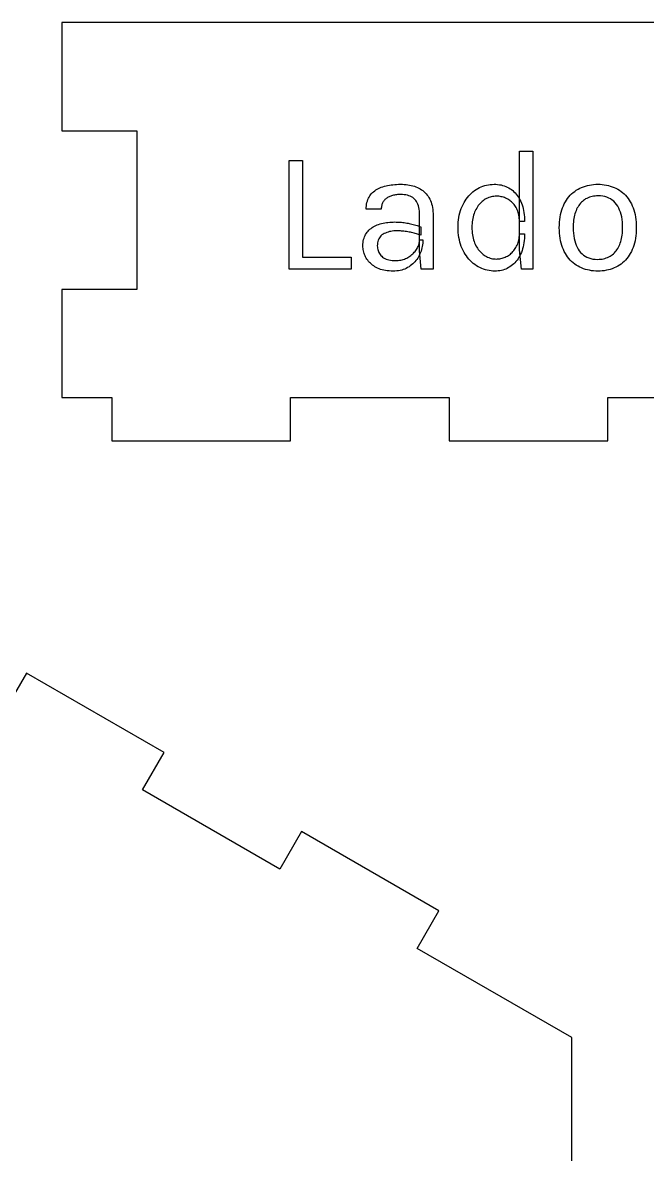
# Model space of a CAD drawing. Header units: millimetres. Extents: x 0 to 174, y 0 to 157.
# Drawn here: x 64.9 to 108.2, y 78.5 to 157 of the extents above; entities that cross this region are included whole.
import ezdxf

# ---------------------------------------------------------------- set-up
doc = ezdxf.new("R2010")
doc.units = ezdxf.units.MM
doc.layers.get('0').update_dxf_attribs({"linetype": 'CONTINUOUS'})

msp = doc.modelspace()

# ---------------------------------------------------------------- linework, layer by layer
for p, q in [((72.86, 157), (67.664, 157)), ((67.664, 157), (67.664, 149.5)), ((127.132, 157), (72.86, 157)), ((67.664, 149.5), (72.86, 149.5)), ((72.86, 149.5), (72.86, 138.5)), ((99.366, 141.252), (99.366, 148.092)), ((99.366, 148.092), (100.302, 148.092)), ((100.302, 148.092), (100.302, 139.908)), ((83.406, 147.444), (84.342, 147.444)), ((83.406, 139.908), (83.406, 147.444)), ((83.406, 147.444), (83.406, 147.444)), ((84.342, 147.444), (84.342, 140.724)), ((89.19, 145.209), (89.262, 145.275)), ((89.262, 145.275), (89.34, 145.336)), ((89.34, 145.336), (89.422, 145.393)), ((89.422, 145.393), (89.508, 145.447)), ((89.508, 145.447), (89.6, 145.495)), ((89.6, 145.495), (89.696, 145.54)), ((89.696, 145.54), (89.796, 145.581)), ((89.796, 145.581), (89.901, 145.617)), ((89.901, 145.617), (90.01, 145.649)), ((90.01, 145.649), (90.122, 145.679)), ((90.122, 145.679), (90.237, 145.704)), ((90.237, 145.704), (90.355, 145.726)), ((90.355, 145.726), (90.476, 145.745)), ((90.476, 145.745), (90.601, 145.761)), ((90.601, 145.761), (90.728, 145.773)), ((90.728, 145.773), (90.858, 145.781)), ((90.858, 145.781), (90.992, 145.786)), ((90.992, 145.786), (91.128, 145.788)), ((91.128, 145.788), (91.128, 145.788)), ((91.128, 145.788), (91.259, 145.786)), ((91.259, 145.786), (91.386, 145.779)), ((91.386, 145.779), (91.511, 145.768)), ((91.511, 145.768), (91.632, 145.752)), ((91.632, 145.752), (91.751, 145.732)), ((91.751, 145.732), (91.866, 145.708)), ((91.866, 145.708), (91.979, 145.679)), ((91.979, 145.679), (92.088, 145.646)), ((92.088, 145.646), (92.195, 145.608)), ((92.195, 145.608), (92.298, 145.566)), ((92.298, 145.566), (92.398, 145.519)), ((92.398, 145.519), (92.493, 145.467)), ((92.493, 145.467), (92.584, 145.409)), ((92.584, 145.409), (92.671, 145.347)), ((92.671, 145.347), (92.753, 145.279)), ((92.753, 145.279), (92.83, 145.206)), ((96.049, 145.179), (96.151, 145.267)), ((96.151, 145.267), (96.258, 145.349)), ((96.258, 145.349), (96.369, 145.425)), ((96.369, 145.425), (96.484, 145.494)), ((96.484, 145.494), (96.6, 145.556)), ((96.6, 145.556), (96.719, 145.61)), ((96.719, 145.61), (96.84, 145.657)), ((96.84, 145.657), (96.964, 145.697)), ((96.964, 145.697), (97.089, 145.73)), ((97.089, 145.73), (97.217, 145.755)), ((97.217, 145.755), (97.347, 145.773)), ((97.347, 145.773), (97.48, 145.784)), ((97.48, 145.784), (97.614, 145.788)), ((97.614, 145.788), (97.614, 145.788)), ((97.614, 145.788), (97.739, 145.785)), ((97.739, 145.785), (97.86, 145.776)), ((97.86, 145.776), (97.978, 145.76)), ((97.978, 145.76), (98.094, 145.739)), ((98.094, 145.739), (98.206, 145.712)), ((98.206, 145.712), (98.315, 145.678)), ((98.315, 145.678), (98.421, 145.638)), ((98.421, 145.638), (98.524, 145.592)), ((98.524, 145.592), (98.624, 145.54)), ((98.624, 145.54), (98.721, 145.482)), ((98.721, 145.482), (98.814, 145.418)), ((98.814, 145.418), (98.903, 145.349)), ((98.903, 145.349), (98.988, 145.274)), ((98.988, 145.274), (99.069, 145.194)), ((103.092, 145.211), (103.2, 145.296)), ((103.2, 145.296), (103.313, 145.374)), ((103.313, 145.374), (103.431, 145.446)), ((103.431, 145.446), (103.553, 145.511)), ((103.553, 145.511), (103.679, 145.569)), ((103.679, 145.569), (103.808, 145.62)), ((103.808, 145.62), (103.941, 145.665)), ((103.941, 145.665), (104.077, 145.702)), ((104.077, 145.702), (104.216, 145.733)), ((104.216, 145.733), (104.359, 145.757)), ((104.359, 145.757), (104.505, 145.774)), ((104.505, 145.774), (104.655, 145.785)), ((104.655, 145.785), (104.808, 145.788)), ((104.808, 145.788), (104.808, 145.788)), ((104.808, 145.788), (104.96, 145.785)), ((104.96, 145.785), (105.109, 145.774)), ((105.109, 145.774), (105.254, 145.757)), ((105.254, 145.757), (105.396, 145.733)), ((105.396, 145.733), (105.535, 145.702)), ((105.535, 145.702), (105.67, 145.665)), ((105.67, 145.665), (105.802, 145.62)), ((105.802, 145.62), (105.931, 145.569)), ((105.931, 145.569), (106.057, 145.511)), ((106.057, 145.511), (106.179, 145.446)), ((106.179, 145.446), (106.297, 145.374)), ((106.297, 145.374), (106.41, 145.296)), ((106.41, 145.296), (106.518, 145.211)), ((88.78, 144.413), (88.801, 144.52)), ((88.801, 144.52), (88.829, 144.623)), ((88.829, 144.623), (88.862, 144.721)), ((88.862, 144.721), (88.902, 144.815)), ((88.902, 144.815), (88.948, 144.903)), ((88.948, 144.903), (89, 144.986)), ((89, 144.986), (89.058, 145.065)), ((89.058, 145.065), (89.122, 145.139)), ((89.122, 145.139), (89.19, 145.209)), ((89.883, 144.492), (89.86, 144.438)), ((89.909, 144.544), (89.883, 144.492)), ((89.939, 144.593), (89.909, 144.544)), ((89.973, 144.639), (89.939, 144.593)), ((90.01, 144.683), (89.973, 144.639)), ((90.049, 144.724), (90.01, 144.683)), ((90.091, 144.763), (90.049, 144.724)), ((90.135, 144.8), (90.091, 144.763)), ((90.182, 144.835), (90.135, 144.8)), ((90.231, 144.867), (90.182, 144.835)), ((90.283, 144.897), (90.231, 144.867)), ((90.337, 144.924), (90.283, 144.897)), ((90.394, 144.949), (90.337, 144.924)), ((90.453, 144.972), (90.394, 144.949)), ((90.514, 144.993), (90.453, 144.972)), ((90.577, 145.011), (90.514, 144.993)), ((90.641, 145.027), (90.577, 145.011)), ((90.707, 145.041), (90.641, 145.027)), ((90.773, 145.053), (90.707, 145.041)), ((90.842, 145.063), (90.773, 145.053)), ((90.911, 145.07), (90.842, 145.063)), ((90.982, 145.076), (90.911, 145.07)), ((91.054, 145.079), (90.982, 145.076)), ((91.128, 145.08), (91.054, 145.079)), ((91.257, 145.077), (91.128, 145.08)), ((91.128, 145.08), (91.128, 145.08)), ((91.379, 145.066), (91.257, 145.077)), ((91.494, 145.049), (91.379, 145.066)), ((91.603, 145.026), (91.494, 145.049)), ((91.706, 144.995), (91.603, 145.026)), ((91.801, 144.958), (91.706, 144.995)), ((91.89, 144.914), (91.801, 144.958)), ((91.973, 144.863), (91.89, 144.914)), ((92.049, 144.805), (91.973, 144.863)), ((92.118, 144.741), (92.049, 144.805)), ((92.181, 144.669), (92.118, 144.741)), ((92.237, 144.588), (92.181, 144.669)), ((92.286, 144.498), (92.237, 144.588)), ((92.329, 144.4), (92.286, 144.498)), ((92.83, 145.206), (92.903, 145.127)), ((92.903, 145.127), (92.972, 145.044)), ((92.972, 145.044), (93.036, 144.955)), ((93.036, 144.955), (93.096, 144.861)), ((93.096, 144.861), (93.151, 144.761)), ((93.151, 144.761), (93.2, 144.656)), ((93.2, 144.656), (93.243, 144.545)), ((93.243, 144.545), (93.28, 144.428)), ((95.46, 144.39), (95.531, 144.521)), ((95.531, 144.521), (95.606, 144.646)), ((95.606, 144.646), (95.686, 144.765)), ((95.686, 144.765), (95.77, 144.878)), ((95.77, 144.878), (95.858, 144.985)), ((95.858, 144.985), (95.951, 145.085)), ((95.951, 145.085), (96.049, 145.179)), ((96.642, 144.455), (96.579, 144.382)), ((96.709, 144.522), (96.642, 144.455)), ((96.779, 144.586), (96.709, 144.522)), ((96.851, 144.645), (96.779, 144.586)), ((96.927, 144.699), (96.851, 144.645)), ((97.005, 144.749), (96.927, 144.699)), ((97.085, 144.793), (97.005, 144.749)), ((97.167, 144.832), (97.085, 144.793)), ((97.25, 144.866), (97.167, 144.832)), ((97.334, 144.895), (97.25, 144.866)), ((97.421, 144.918), (97.334, 144.895)), ((97.509, 144.937), (97.421, 144.918)), ((97.598, 144.95), (97.509, 144.937)), ((97.689, 144.957), (97.598, 144.95)), ((97.782, 144.96), (97.689, 144.957)), ((97.864, 144.958), (97.782, 144.96)), ((97.782, 144.96), (97.782, 144.96)), ((97.946, 144.952), (97.864, 144.958)), ((98.026, 144.942), (97.946, 144.952)), ((98.105, 144.928), (98.026, 144.942)), ((98.183, 144.91), (98.105, 144.928)), ((98.259, 144.888), (98.183, 144.91)), ((98.335, 144.862), (98.259, 144.888)), ((98.41, 144.831), (98.335, 144.862)), ((98.484, 144.797), (98.41, 144.831)), ((98.556, 144.759), (98.484, 144.797)), ((98.627, 144.717), (98.556, 144.759)), ((98.695, 144.671), (98.627, 144.717)), ((98.76, 144.621), (98.695, 144.671)), ((98.822, 144.568), (98.76, 144.621)), ((98.882, 144.511), (98.822, 144.568)), ((98.939, 144.45), (98.882, 144.511)), ((98.994, 144.385), (98.939, 144.45)), ((99.069, 145.194), (99.145, 145.108)), ((99.145, 145.108), (99.217, 145.018)), ((99.217, 145.018), (99.285, 144.921)), ((99.285, 144.921), (99.348, 144.82)), ((99.348, 144.82), (99.407, 144.713)), ((99.407, 144.713), (99.462, 144.6)), ((99.462, 144.6), (99.512, 144.482)), ((99.512, 144.482), (99.557, 144.36)), ((102.48, 144.435), (102.552, 144.566)), ((102.552, 144.566), (102.629, 144.69)), ((102.629, 144.69), (102.712, 144.807)), ((102.712, 144.807), (102.799, 144.918)), ((102.799, 144.918), (102.892, 145.022)), ((102.892, 145.022), (102.989, 145.12)), ((102.989, 145.12), (103.092, 145.211)), ((103.601, 144.467), (103.541, 144.393)), ((103.666, 144.536), (103.601, 144.467)), ((103.734, 144.601), (103.666, 144.536)), ((103.806, 144.661), (103.734, 144.601)), ((103.881, 144.717), (103.806, 144.661)), ((103.96, 144.768), (103.881, 144.717)), ((104.043, 144.813), (103.96, 144.768)), ((104.129, 144.853), (104.043, 144.813)), ((104.219, 144.888), (104.129, 144.853)), ((104.312, 144.917), (104.219, 144.888)), ((104.409, 144.941), (104.312, 144.917)), ((104.51, 144.96), (104.409, 144.941)), ((104.614, 144.973), (104.51, 144.96)), ((104.721, 144.981), (104.614, 144.973)), ((104.832, 144.984), (104.721, 144.981)), ((104.996, 144.978), (104.832, 144.984)), ((104.832, 144.984), (104.832, 144.984)), ((105.152, 144.96), (104.996, 144.978)), ((105.299, 144.931), (105.152, 144.96)), ((105.438, 144.889), (105.299, 144.931)), ((105.569, 144.836), (105.438, 144.889)), ((105.691, 144.771), (105.569, 144.836)), ((105.805, 144.694), (105.691, 144.771)), ((105.911, 144.606), (105.805, 144.694)), ((106.009, 144.505), (105.911, 144.606)), ((106.098, 144.393), (106.009, 144.505)), ((106.518, 145.211), (106.62, 145.12)), ((106.62, 145.12), (106.718, 145.022)), ((106.718, 145.022), (106.81, 144.918)), ((106.81, 144.918), (106.897, 144.807)), ((106.897, 144.807), (106.979, 144.69)), ((106.979, 144.69), (107.056, 144.566)), ((107.056, 144.566), (107.127, 144.435)), ((88.752, 144.06), (88.755, 144.182)), ((89.796, 144.06), (88.752, 144.06)), ((88.755, 144.182), (88.764, 144.3)), ((88.764, 144.3), (88.78, 144.413)), ((89.798, 144.13), (89.796, 144.06)), ((89.796, 144.06), (89.796, 144.06)), ((89.803, 144.196), (89.798, 144.13)), ((89.812, 144.261), (89.803, 144.196)), ((89.824, 144.323), (89.812, 144.261)), ((89.84, 144.382), (89.824, 144.323)), ((89.86, 144.438), (89.84, 144.382)), ((92.366, 144.293), (92.329, 144.4)), ((92.395, 144.178), (92.366, 144.293)), ((92.418, 144.053), (92.395, 144.178)), ((92.435, 143.92), (92.418, 144.053)), ((92.445, 143.778), (92.435, 143.92)), ((92.448, 143.628), (92.445, 143.778)), ((93.28, 144.428), (93.312, 144.305)), ((93.312, 144.305), (93.338, 144.177)), ((93.338, 144.177), (93.358, 144.042)), ((93.358, 144.042), (93.373, 143.902)), ((93.373, 143.902), (93.381, 143.756)), ((93.381, 143.756), (93.384, 143.604)), ((95.173, 143.495), (95.204, 143.656)), ((95.204, 143.656), (95.241, 143.813)), ((95.241, 143.813), (95.286, 143.965)), ((95.286, 143.965), (95.337, 144.111)), ((95.337, 144.111), (95.395, 144.253)), ((95.395, 144.253), (95.46, 144.39)), ((96.226, 143.754), (96.191, 143.648)), ((96.265, 143.857), (96.226, 143.754)), ((96.309, 143.955), (96.265, 143.857)), ((96.357, 144.049), (96.309, 143.955)), ((96.408, 144.139), (96.357, 144.049)), ((96.462, 144.225), (96.408, 144.139)), ((96.519, 144.306), (96.462, 144.225)), ((96.579, 144.382), (96.519, 144.306)), ((99.046, 144.316), (98.994, 144.385)), ((99.095, 144.244), (99.046, 144.316)), ((99.141, 144.168), (99.095, 144.244)), ((99.184, 144.088), (99.141, 144.168)), ((99.222, 144.005), (99.184, 144.088)), ((99.256, 143.918), (99.222, 144.005)), ((99.285, 143.827), (99.256, 143.918)), ((99.31, 143.733), (99.285, 143.827)), ((99.33, 143.635), (99.31, 143.733)), ((99.557, 144.36), (99.597, 144.233)), ((99.597, 144.233), (99.631, 144.101)), ((99.631, 144.101), (99.66, 143.964)), ((99.66, 143.964), (99.684, 143.822)), ((99.684, 143.822), (99.702, 143.676)), ((99.702, 143.676), (99.716, 143.525)), ((102.188, 143.517), (102.219, 143.686)), ((102.219, 143.686), (102.257, 143.848)), ((102.257, 143.848), (102.303, 144.005)), ((102.303, 144.005), (102.355, 144.155)), ((102.355, 144.155), (102.414, 144.298)), ((102.414, 144.298), (102.48, 144.435)), ((103.221, 143.749), (103.191, 143.641)), ((103.255, 143.854), (103.221, 143.749)), ((103.293, 143.955), (103.255, 143.854)), ((103.335, 144.052), (103.293, 143.955)), ((103.381, 144.144), (103.335, 144.052)), ((103.43, 144.231), (103.381, 144.144)), ((103.484, 144.315), (103.43, 144.231)), ((103.541, 144.393), (103.484, 144.315)), ((106.179, 144.27), (106.098, 144.393)), ((106.251, 144.139), (106.179, 144.27)), ((106.315, 143.999), (106.251, 144.139)), ((106.371, 143.851), (106.315, 143.999)), ((106.418, 143.693), (106.371, 143.851)), ((106.456, 143.527), (106.418, 143.693)), ((107.127, 144.435), (107.193, 144.298)), ((107.193, 144.298), (107.251, 144.155)), ((107.251, 144.155), (107.303, 144.005)), ((107.303, 144.005), (107.348, 143.848)), ((107.348, 143.848), (107.386, 143.686)), ((107.386, 143.686), (107.417, 143.517)), ((89.241, 142.833), (89.327, 142.881)), ((89.327, 142.881), (89.417, 142.925)), ((89.417, 142.925), (89.511, 142.965)), ((89.511, 142.965), (89.61, 143.001)), ((89.61, 143.001), (89.712, 143.033)), ((89.712, 143.033), (89.817, 143.063)), ((89.817, 143.063), (89.924, 143.088)), ((89.924, 143.088), (90.033, 143.11)), ((90.033, 143.11), (90.146, 143.129)), ((90.146, 143.129), (90.26, 143.145)), ((90.26, 143.145), (90.377, 143.157)), ((90.377, 143.157), (90.497, 143.165)), ((90.497, 143.165), (90.619, 143.17)), ((90.619, 143.17), (90.744, 143.172)), ((90.744, 143.172), (90.744, 143.172)), ((90.744, 143.172), (90.834, 143.171)), ((90.834, 143.171), (90.924, 143.168)), ((90.924, 143.168), (91.014, 143.164)), ((91.014, 143.164), (91.105, 143.158)), ((91.105, 143.158), (91.195, 143.149)), ((91.195, 143.149), (91.285, 143.14)), ((91.285, 143.14), (91.376, 143.128)), ((91.376, 143.128), (91.466, 143.114)), ((91.466, 143.114), (91.557, 143.099)), ((91.557, 143.099), (91.647, 143.082)), ((91.647, 143.082), (91.737, 143.063)), ((91.737, 143.063), (91.827, 143.043)), ((91.827, 143.043), (91.917, 143.022)), ((91.917, 143.022), (92.006, 142.999)), ((92.006, 142.999), (92.095, 142.976)), ((92.095, 142.976), (92.183, 142.95)), ((92.183, 142.95), (92.271, 142.924)), ((92.271, 142.924), (92.358, 142.896)), ((92.358, 142.896), (92.445, 142.867)), ((92.448, 141.168), (92.448, 143.628)), ((93.384, 143.604), (93.384, 143.604)), ((93.384, 143.604), (93.384, 139.908)), ((95.118, 142.8), (95.122, 142.981)), ((95.122, 142.981), (95.132, 143.157)), ((95.132, 143.157), (95.149, 143.329)), ((95.149, 143.329), (95.173, 143.495)), ((96.08, 142.933), (96.078, 142.8)), ((96.087, 143.061), (96.08, 142.933)), ((96.099, 143.186), (96.087, 143.061)), ((96.115, 143.307), (96.099, 143.186)), ((96.136, 143.425), (96.115, 143.307)), ((96.161, 143.538), (96.136, 143.425)), ((96.191, 143.648), (96.161, 143.538)), ((99.346, 143.534), (99.33, 143.635)), ((99.357, 143.429), (99.346, 143.534)), ((99.364, 143.32), (99.357, 143.429)), ((99.366, 143.208), (99.364, 143.32)), ((99.726, 143.208), (99.366, 143.208)), ((99.716, 143.525), (99.723, 143.369)), ((99.723, 143.369), (99.726, 143.208)), ((99.726, 143.208), (99.726, 143.208)), ((102.132, 142.776), (102.136, 142.971)), ((102.136, 142.971), (102.146, 143.159)), ((102.146, 143.159), (102.163, 143.341)), ((102.163, 143.341), (102.188, 143.517)), ((103.094, 142.911), (103.092, 142.776)), ((103.1, 143.042), (103.094, 142.911)), ((103.11, 143.169), (103.1, 143.042)), ((103.124, 143.293), (103.11, 143.169)), ((103.142, 143.413), (103.124, 143.293)), ((103.164, 143.529), (103.142, 143.413)), ((103.191, 143.641), (103.164, 143.529)), ((106.486, 143.352), (106.456, 143.527)), ((106.507, 143.169), (106.486, 143.352)), ((106.52, 142.977), (106.507, 143.169)), ((106.524, 142.776), (106.52, 142.977)), ((107.417, 143.517), (107.441, 143.341)), ((107.441, 143.341), (107.458, 143.159)), ((107.458, 143.159), (107.469, 142.971)), ((107.469, 142.971), (107.472, 142.776)), ((88.597, 142.044), (88.629, 142.137)), ((88.629, 142.137), (88.667, 142.225)), ((88.667, 142.225), (88.71, 142.309)), ((88.71, 142.309), (88.76, 142.389)), ((88.76, 142.389), (88.815, 142.464)), ((88.815, 142.464), (88.875, 142.535)), ((88.875, 142.535), (88.94, 142.603)), ((88.94, 142.603), (89.009, 142.666)), ((89.009, 142.666), (89.082, 142.726)), ((89.082, 142.726), (89.159, 142.781)), ((89.159, 142.781), (89.241, 142.833)), ((89.714, 142.151), (89.663, 142.08)), ((89.774, 142.215), (89.714, 142.151)), ((89.841, 142.272), (89.774, 142.215)), ((89.916, 142.323), (89.841, 142.272)), ((89.997, 142.368), (89.916, 142.323)), ((90.082, 142.408), (89.997, 142.368)), ((90.17, 142.444), (90.082, 142.408)), ((90.262, 142.475), (90.17, 142.444)), ((90.357, 142.501), (90.262, 142.475)), ((90.456, 142.522), (90.357, 142.501)), ((90.559, 142.539), (90.456, 142.522)), ((90.665, 142.551), (90.559, 142.539)), ((90.775, 142.558), (90.665, 142.551)), ((90.888, 142.56), (90.775, 142.558)), ((90.964, 142.559), (90.888, 142.56)), ((90.888, 142.56), (90.888, 142.56)), ((91.042, 142.557), (90.964, 142.559)), ((91.122, 142.552), (91.042, 142.557)), ((91.202, 142.547), (91.122, 142.552)), ((91.285, 142.539), (91.202, 142.547)), ((91.369, 142.53), (91.285, 142.539)), ((91.454, 142.519), (91.369, 142.53)), ((91.541, 142.506), (91.454, 142.519)), ((91.629, 142.492), (91.541, 142.506)), ((91.719, 142.476), (91.629, 142.492)), ((91.809, 142.459), (91.719, 142.476)), ((91.897, 142.44), (91.809, 142.459)), ((91.983, 142.42), (91.897, 142.44)), ((92.067, 142.399), (91.983, 142.42)), ((92.149, 142.377), (92.067, 142.399)), ((92.229, 142.354), (92.149, 142.377)), ((92.308, 142.329), (92.229, 142.354)), ((92.384, 142.303), (92.308, 142.329)), ((92.459, 142.276), (92.384, 142.303)), ((92.445, 142.867), (92.532, 142.836)), ((92.532, 142.248), (92.459, 142.276)), ((92.532, 142.836), (92.532, 142.836)), ((92.532, 142.836), (92.532, 142.248)), ((95.122, 142.618), (95.118, 142.8)), ((95.118, 142.8), (95.118, 142.8)), ((95.132, 142.44), (95.122, 142.618)), ((95.149, 142.267), (95.132, 142.44)), ((95.174, 142.1), (95.149, 142.267)), ((95.205, 141.937), (95.174, 142.1)), ((96.078, 142.8), (96.078, 142.8)), ((96.078, 142.8), (96.08, 142.665)), ((96.08, 142.665), (96.087, 142.534)), ((96.087, 142.534), (96.099, 142.407)), ((96.099, 142.407), (96.115, 142.284)), ((96.115, 142.284), (96.136, 142.164)), ((96.136, 142.164), (96.161, 142.048)), ((99.345, 142.036), (99.357, 142.139)), ((99.357, 142.139), (99.364, 142.246)), ((99.364, 142.246), (99.366, 142.356)), ((99.366, 142.356), (99.366, 142.356)), ((99.366, 142.356), (99.726, 142.356)), ((99.723, 142.192), (99.715, 142.033)), ((99.726, 142.356), (99.723, 142.192)), ((102.136, 142.582), (102.132, 142.776)), ((102.132, 142.776), (102.132, 142.776)), ((102.146, 142.395), (102.136, 142.582)), ((102.163, 142.214), (102.146, 142.395)), ((102.188, 142.039), (102.163, 142.214)), ((103.092, 142.776), (103.092, 142.776)), ((103.092, 142.776), (103.096, 142.577)), ((103.096, 142.577), (103.109, 142.387)), ((103.109, 142.387), (103.131, 142.206)), ((103.131, 142.206), (103.161, 142.032)), ((106.452, 142.029), (106.474, 142.144)), ((106.474, 142.144), (106.492, 142.263)), ((106.492, 142.263), (106.506, 142.386)), ((106.506, 142.386), (106.516, 142.512)), ((106.516, 142.512), (106.522, 142.642)), ((106.522, 142.642), (106.524, 142.776)), ((106.524, 142.776), (106.524, 142.776)), ((107.441, 142.214), (107.417, 142.039)), ((107.458, 142.395), (107.441, 142.214)), ((107.469, 142.582), (107.458, 142.395)), ((107.472, 142.776), (107.469, 142.582)), ((107.472, 142.776), (107.472, 142.776)), ((88.524, 141.516), (88.527, 141.63)), ((88.526, 141.428), (88.524, 141.516)), ((88.524, 141.516), (88.524, 141.516)), ((88.533, 141.34), (88.526, 141.428)), ((88.527, 141.63), (88.536, 141.74)), ((88.545, 141.253), (88.533, 141.34)), ((88.536, 141.74), (88.55, 141.846)), ((88.55, 141.846), (88.571, 141.947)), ((88.571, 141.947), (88.597, 142.044)), ((89.524, 141.627), (89.52, 141.516)), ((89.52, 141.516), (89.52, 141.516)), ((89.52, 141.516), (89.523, 141.433)), ((89.523, 141.433), (89.532, 141.353)), ((89.536, 141.731), (89.524, 141.627)), ((89.532, 141.353), (89.547, 141.275)), ((89.556, 141.828), (89.536, 141.731)), ((89.583, 141.919), (89.556, 141.828)), ((89.619, 142.003), (89.583, 141.919)), ((89.663, 142.08), (89.619, 142.003)), ((92.229, 141.264), (92.271, 141.33)), ((92.271, 141.33), (92.308, 141.396)), ((92.308, 141.396), (92.341, 141.462)), ((92.341, 141.462), (92.369, 141.528)), ((92.369, 141.528), (92.393, 141.594)), ((92.393, 141.594), (92.413, 141.66)), ((92.413, 141.66), (92.428, 141.726)), ((92.428, 141.726), (92.439, 141.792)), ((92.439, 141.792), (92.446, 141.858)), ((92.446, 141.858), (92.448, 141.924)), ((92.448, 141.924), (92.448, 141.924)), ((92.448, 141.924), (92.676, 141.924)), ((92.614, 141.369), (92.586, 141.263)), ((92.636, 141.477), (92.614, 141.369)), ((92.654, 141.586), (92.636, 141.477)), ((92.666, 141.697), (92.654, 141.586)), ((92.674, 141.81), (92.666, 141.697)), ((92.676, 141.924), (92.674, 141.81)), ((95.243, 141.779), (95.205, 141.937)), ((95.289, 141.625), (95.243, 141.779)), ((95.341, 141.477), (95.289, 141.625)), ((95.4, 141.334), (95.341, 141.477)), ((95.466, 141.195), (95.4, 141.334)), ((96.161, 142.048), (96.191, 141.936)), ((96.191, 141.936), (96.226, 141.828)), ((96.226, 141.828), (96.265, 141.724)), ((96.265, 141.724), (96.309, 141.624)), ((96.309, 141.624), (96.357, 141.528)), ((96.357, 141.528), (96.408, 141.436)), ((96.408, 141.436), (96.462, 141.349)), ((96.462, 141.349), (96.519, 141.267)), ((99.033, 141.255), (99.084, 141.328)), ((99.084, 141.328), (99.132, 141.405)), ((99.132, 141.405), (99.177, 141.485)), ((99.177, 141.485), (99.216, 141.569)), ((99.216, 141.569), (99.251, 141.656)), ((99.251, 141.656), (99.282, 141.746)), ((99.282, 141.746), (99.308, 141.839)), ((99.308, 141.839), (99.329, 141.936)), ((99.329, 141.936), (99.345, 142.036)), ((99.592, 141.313), (99.551, 141.185)), ((99.628, 141.447), (99.592, 141.313)), ((99.658, 141.586), (99.628, 141.447)), ((99.682, 141.73), (99.658, 141.586)), ((99.702, 141.879), (99.682, 141.73)), ((99.715, 142.033), (99.702, 141.879)), ((102.219, 141.87), (102.188, 142.039)), ((102.257, 141.708), (102.219, 141.87)), ((102.303, 141.551), (102.257, 141.708)), ((102.355, 141.401), (102.303, 141.551)), ((102.414, 141.258), (102.355, 141.401)), ((103.161, 142.032), (103.199, 141.868)), ((103.199, 141.868), (103.247, 141.711)), ((103.247, 141.711), (103.302, 141.564)), ((103.302, 141.564), (103.367, 141.424)), ((103.367, 141.424), (103.44, 141.293)), ((106.132, 141.248), (106.185, 141.331)), ((106.185, 141.331), (106.235, 141.418)), ((106.235, 141.418), (106.281, 141.51)), ((106.281, 141.51), (106.323, 141.606)), ((106.323, 141.606), (106.361, 141.706)), ((106.361, 141.706), (106.395, 141.81)), ((106.395, 141.81), (106.426, 141.918)), ((106.426, 141.918), (106.452, 142.029)), ((107.251, 141.401), (107.193, 141.258)), ((107.303, 141.551), (107.251, 141.401)), ((107.348, 141.708), (107.303, 141.551)), ((107.386, 141.87), (107.348, 141.708)), ((107.417, 142.039), (107.386, 141.87)), ((84.342, 140.724), (87.702, 140.724)), ((87.702, 140.724), (87.702, 139.908)), ((88.561, 141.168), (88.545, 141.253)), ((88.581, 141.083), (88.561, 141.168)), ((88.606, 140.998), (88.581, 141.083)), ((88.636, 140.915), (88.606, 140.998)), ((88.67, 140.832), (88.636, 140.915)), ((88.709, 140.751), (88.67, 140.832)), ((88.752, 140.67), (88.709, 140.751)), ((88.8, 140.591), (88.752, 140.67)), ((88.853, 140.515), (88.8, 140.591)), ((89.547, 141.275), (89.569, 141.199)), ((89.569, 141.199), (89.596, 141.126)), ((89.596, 141.126), (89.629, 141.055)), ((89.629, 141.055), (89.669, 140.987)), ((89.669, 140.987), (89.714, 140.921)), ((89.714, 140.921), (89.766, 140.857)), ((89.766, 140.857), (89.823, 140.796)), ((89.823, 140.796), (89.887, 140.739)), ((89.887, 140.739), (89.959, 140.688)), ((89.959, 140.688), (90.038, 140.643)), ((90.038, 140.643), (90.124, 140.604)), ((90.124, 140.604), (90.217, 140.571)), ((90.217, 140.571), (90.317, 140.544)), ((90.317, 140.544), (90.425, 140.523)), ((90.425, 140.523), (90.54, 140.508)), ((90.976, 140.505), (91.065, 140.516)), ((91.065, 140.516), (91.152, 140.531)), ((91.152, 140.531), (91.237, 140.551)), ((91.237, 140.551), (91.32, 140.575)), ((91.32, 140.575), (91.402, 140.603)), ((91.402, 140.603), (91.481, 140.636)), ((91.481, 140.636), (91.559, 140.673)), ((91.559, 140.673), (91.635, 140.715)), ((91.635, 140.715), (91.709, 140.76)), ((91.709, 140.76), (91.779, 140.807)), ((91.779, 140.807), (91.846, 140.856)), ((91.846, 140.856), (91.91, 140.908)), ((91.91, 140.908), (91.971, 140.962)), ((91.971, 140.962), (92.029, 141.018)), ((92.029, 141.018), (92.084, 141.076)), ((92.084, 141.076), (92.135, 141.136)), ((92.135, 141.136), (92.184, 141.199)), ((92.184, 141.199), (92.229, 141.264)), ((92.259, 140.578), (92.194, 140.493)), ((92.319, 140.667), (92.259, 140.578)), ((92.375, 140.76), (92.319, 140.667)), ((92.427, 140.856), (92.375, 140.76)), ((92.474, 140.955), (92.427, 140.856)), ((92.568, 139.908), (92.448, 141.168)), ((92.517, 141.056), (92.474, 140.955)), ((92.554, 141.159), (92.517, 141.056)), ((92.586, 141.263), (92.554, 141.159)), ((95.538, 141.062), (95.466, 141.195)), ((95.615, 140.935), (95.538, 141.062)), ((95.696, 140.814), (95.615, 140.935)), ((95.782, 140.699), (95.696, 140.814)), ((95.873, 140.59), (95.782, 140.699)), ((95.968, 140.488), (95.873, 140.59)), ((96.519, 141.267), (96.579, 141.189)), ((96.579, 141.189), (96.642, 141.116)), ((96.642, 141.116), (96.709, 141.047)), ((96.709, 141.047), (96.779, 140.983)), ((96.779, 140.983), (96.851, 140.923)), ((96.851, 140.923), (96.927, 140.868)), ((96.927, 140.868), (97.005, 140.818)), ((97.005, 140.818), (97.085, 140.773)), ((97.085, 140.773), (97.167, 140.733)), ((97.167, 140.733), (97.25, 140.699)), ((97.25, 140.699), (97.334, 140.67)), ((97.334, 140.67), (97.421, 140.646)), ((97.421, 140.646), (97.509, 140.628)), ((97.509, 140.628), (97.598, 140.615)), ((97.598, 140.615), (97.689, 140.607)), ((97.689, 140.607), (97.782, 140.604)), ((97.782, 140.604), (97.86, 140.606)), ((97.782, 140.604), (97.782, 140.604)), ((97.86, 140.606), (97.937, 140.612)), ((97.937, 140.612), (98.014, 140.622)), ((98.014, 140.622), (98.09, 140.637)), ((98.09, 140.637), (98.165, 140.655)), ((98.165, 140.655), (98.24, 140.677)), ((98.24, 140.677), (98.315, 140.704)), ((98.315, 140.704), (98.389, 140.735)), ((98.389, 140.735), (98.462, 140.769)), ((98.462, 140.769), (98.535, 140.808)), ((98.535, 140.808), (98.606, 140.851)), ((98.606, 140.851), (98.675, 140.897)), ((98.675, 140.897), (98.741, 140.947)), ((98.741, 140.947), (98.805, 141.001)), ((98.805, 141.001), (98.866, 141.059)), ((98.866, 141.059), (98.924, 141.121)), ((98.924, 141.121), (98.98, 141.186)), ((98.98, 141.186), (99.033, 141.255)), ((99.204, 140.524), (99.132, 140.434)), ((99.272, 140.621), (99.204, 140.524)), ((99.336, 140.723), (99.272, 140.621)), ((99.397, 140.83), (99.336, 140.723)), ((99.522, 139.908), (99.366, 141.252)), ((99.453, 140.943), (99.397, 140.83)), ((99.505, 141.061), (99.453, 140.943)), ((99.551, 141.185), (99.505, 141.061)), ((102.48, 141.12), (102.414, 141.258)), ((102.552, 140.989), (102.48, 141.12)), ((102.629, 140.864), (102.552, 140.989)), ((102.712, 140.746), (102.629, 140.864)), ((102.799, 140.635), (102.712, 140.746)), ((102.892, 140.53), (102.799, 140.635)), ((102.989, 140.432), (102.892, 140.53)), ((103.44, 141.293), (103.521, 141.171)), ((103.521, 141.171), (103.611, 141.059)), ((103.611, 141.059), (103.709, 140.958)), ((103.709, 140.958), (103.815, 140.87)), ((103.815, 140.87), (103.929, 140.793)), ((103.929, 140.793), (104.051, 140.728)), ((104.051, 140.728), (104.182, 140.675)), ((104.182, 140.675), (104.32, 140.633)), ((104.32, 140.633), (104.467, 140.604)), ((104.467, 140.604), (104.621, 140.586)), ((104.621, 140.586), (104.784, 140.58)), ((104.784, 140.58), (104.894, 140.583)), ((104.784, 140.58), (104.784, 140.58)), ((104.784, 140.58), (104.784, 140.58)), ((104.894, 140.583), (105.001, 140.591)), ((105.001, 140.591), (105.104, 140.604)), ((105.104, 140.604), (105.204, 140.623)), ((105.204, 140.623), (105.3, 140.647)), ((105.3, 140.647), (105.393, 140.676)), ((105.393, 140.676), (105.483, 140.711)), ((105.483, 140.711), (105.569, 140.751)), ((105.569, 140.751), (105.652, 140.796)), ((105.652, 140.796), (105.732, 140.847)), ((105.732, 140.847), (105.808, 140.903)), ((105.808, 140.903), (105.881, 140.963)), ((105.881, 140.963), (105.949, 141.027)), ((105.949, 141.027), (106.014, 141.097)), ((106.014, 141.097), (106.075, 141.17)), ((106.075, 141.17), (106.132, 141.248)), ((106.718, 140.53), (106.62, 140.432)), ((106.81, 140.635), (106.718, 140.53)), ((106.897, 140.746), (106.81, 140.635)), ((106.979, 140.864), (106.897, 140.746)), ((107.056, 140.989), (106.979, 140.864)), ((107.127, 141.12), (107.056, 140.989)), ((107.193, 141.258), (107.127, 141.12)), ((87.702, 139.908), (83.406, 139.908)), ((88.91, 140.442), (88.853, 140.515)), ((88.972, 140.372), (88.91, 140.442)), ((89.039, 140.305), (88.972, 140.372)), ((89.11, 140.242), (89.039, 140.305)), ((89.186, 140.181), (89.11, 140.242)), ((89.267, 140.123), (89.186, 140.181)), ((89.352, 140.068), (89.267, 140.123)), ((89.442, 140.016), (89.352, 140.068)), ((89.537, 139.968), (89.442, 140.016)), ((89.637, 139.925), (89.537, 139.968)), ((89.741, 139.887), (89.637, 139.925)), ((89.851, 139.855), (89.741, 139.887)), ((89.966, 139.827), (89.851, 139.855)), ((90.085, 139.804), (89.966, 139.827)), ((90.209, 139.787), (90.085, 139.804)), ((90.339, 139.774), (90.209, 139.787)), ((90.473, 139.767), (90.339, 139.774)), ((90.612, 139.764), (90.473, 139.767)), ((90.54, 140.508), (90.663, 140.499)), ((90.739, 139.767), (90.612, 139.764)), ((90.612, 139.764), (90.612, 139.764)), ((90.612, 139.764), (90.612, 139.764)), ((90.663, 140.499), (90.792, 140.496)), ((90.862, 139.776), (90.739, 139.767)), ((90.792, 140.496), (90.885, 140.498)), ((90.792, 140.496), (90.792, 140.496)), ((90.981, 139.791), (90.862, 139.776)), ((90.885, 140.498), (90.976, 140.505)), ((91.097, 139.812), (90.981, 139.791)), ((91.209, 139.839), (91.097, 139.812)), ((91.318, 139.872), (91.209, 139.839)), ((91.423, 139.911), (91.318, 139.872)), ((91.524, 139.956), (91.423, 139.911)), ((91.622, 140.007), (91.524, 139.956)), ((91.716, 140.064), (91.622, 140.007)), ((91.806, 140.126), (91.716, 140.064)), ((91.892, 140.192), (91.806, 140.126)), ((91.974, 140.261), (91.892, 140.192)), ((92.052, 140.335), (91.974, 140.261)), ((92.125, 140.412), (92.052, 140.335)), ((92.194, 140.493), (92.125, 140.412)), ((93.384, 139.908), (92.568, 139.908)), ((93.384, 139.908), (93.384, 139.908)), ((96.068, 140.392), (95.968, 140.488)), ((96.173, 140.301), (96.068, 140.392)), ((96.282, 140.217), (96.173, 140.301)), ((96.396, 140.139), (96.282, 140.217)), ((96.514, 140.068), (96.396, 140.139)), ((96.633, 140.004), (96.514, 140.068)), ((96.756, 139.948), (96.633, 140.004)), ((96.88, 139.899), (96.756, 139.948)), ((97.007, 139.858), (96.88, 139.899)), ((97.136, 139.824), (97.007, 139.858)), ((97.267, 139.798), (97.136, 139.824)), ((97.4, 139.779), (97.267, 139.798)), ((97.536, 139.768), (97.4, 139.779)), ((97.674, 139.764), (97.536, 139.768)), ((97.788, 139.767), (97.674, 139.764)), ((97.674, 139.764), (97.674, 139.764)), ((97.674, 139.764), (97.674, 139.764)), ((97.9, 139.776), (97.788, 139.767)), ((98.01, 139.791), (97.9, 139.776)), ((98.117, 139.812), (98.01, 139.791)), ((98.222, 139.839), (98.117, 139.812)), ((98.325, 139.872), (98.222, 139.839)), ((98.426, 139.911), (98.325, 139.872)), ((98.525, 139.956), (98.426, 139.911)), ((98.621, 140.007), (98.525, 139.956)), ((98.715, 140.064), (98.621, 140.007)), ((98.806, 140.127), (98.715, 140.064)), ((98.893, 140.195), (98.806, 140.127)), ((98.977, 140.269), (98.893, 140.195)), ((99.056, 140.349), (98.977, 140.269)), ((99.132, 140.434), (99.056, 140.349)), ((100.302, 139.908), (99.522, 139.908)), ((100.302, 139.908), (100.302, 139.908)), ((103.092, 140.341), (102.989, 140.432)), ((103.2, 140.256), (103.092, 140.341)), ((103.313, 140.178), (103.2, 140.256)), ((103.431, 140.106), (103.313, 140.178)), ((103.553, 140.041), (103.431, 140.106)), ((103.679, 139.983), (103.553, 140.041)), ((103.808, 139.932), (103.679, 139.983)), ((103.941, 139.887), (103.808, 139.932)), ((104.077, 139.85), (103.941, 139.887)), ((104.216, 139.819), (104.077, 139.85)), ((104.359, 139.795), (104.216, 139.819)), ((104.505, 139.778), (104.359, 139.795)), ((104.655, 139.767), (104.505, 139.778)), ((104.808, 139.764), (104.655, 139.767)), ((104.96, 139.767), (104.808, 139.764)), ((104.808, 139.764), (104.808, 139.764)), ((104.808, 139.764), (104.808, 139.764)), ((105.109, 139.778), (104.96, 139.767)), ((105.254, 139.795), (105.109, 139.778)), ((105.396, 139.819), (105.254, 139.795)), ((105.535, 139.85), (105.396, 139.819)), ((105.67, 139.887), (105.535, 139.85)), ((105.802, 139.932), (105.67, 139.887)), ((105.931, 139.983), (105.802, 139.932)), ((106.057, 140.041), (105.931, 139.983)), ((106.179, 140.106), (106.057, 140.041)), ((106.297, 140.178), (106.179, 140.106)), ((106.41, 140.256), (106.297, 140.178)), ((106.518, 140.341), (106.41, 140.256)), ((106.62, 140.432), (106.518, 140.341)), ((72.86, 138.5), (67.664, 138.5)), ((67.664, 138.5), (67.664, 131)), ((67.664, 131), (71.129, 131)), ((71.129, 131), (71.129, 128)), ((83.496, 128), (83.496, 131)), ((83.496, 131), (94.496, 131)), ((94.496, 131), (94.496, 128)), ((105.496, 128), (105.496, 131)), ((105.496, 131), (116.496, 131)), ((71.129, 128), (83.496, 128)), ((94.496, 128), (105.496, 128)), ((65.211, 111.885), (63.711, 109.286)), ((74.737, 106.385), (65.211, 111.885)), ((73.237, 103.786), (74.737, 106.385)), ((82.764, 98.286), (73.237, 103.786)), ((84.264, 100.885), (82.764, 98.286)), ((93.79, 95.385), (84.264, 100.885)), ((92.289, 92.785), (93.79, 95.385)), ((103, 86.603), (92.289, 92.785)), ((103, 74.235), (103, 86.603))]:
    msp.add_line(p, q)

doc.saveas('drawing.dxf')
